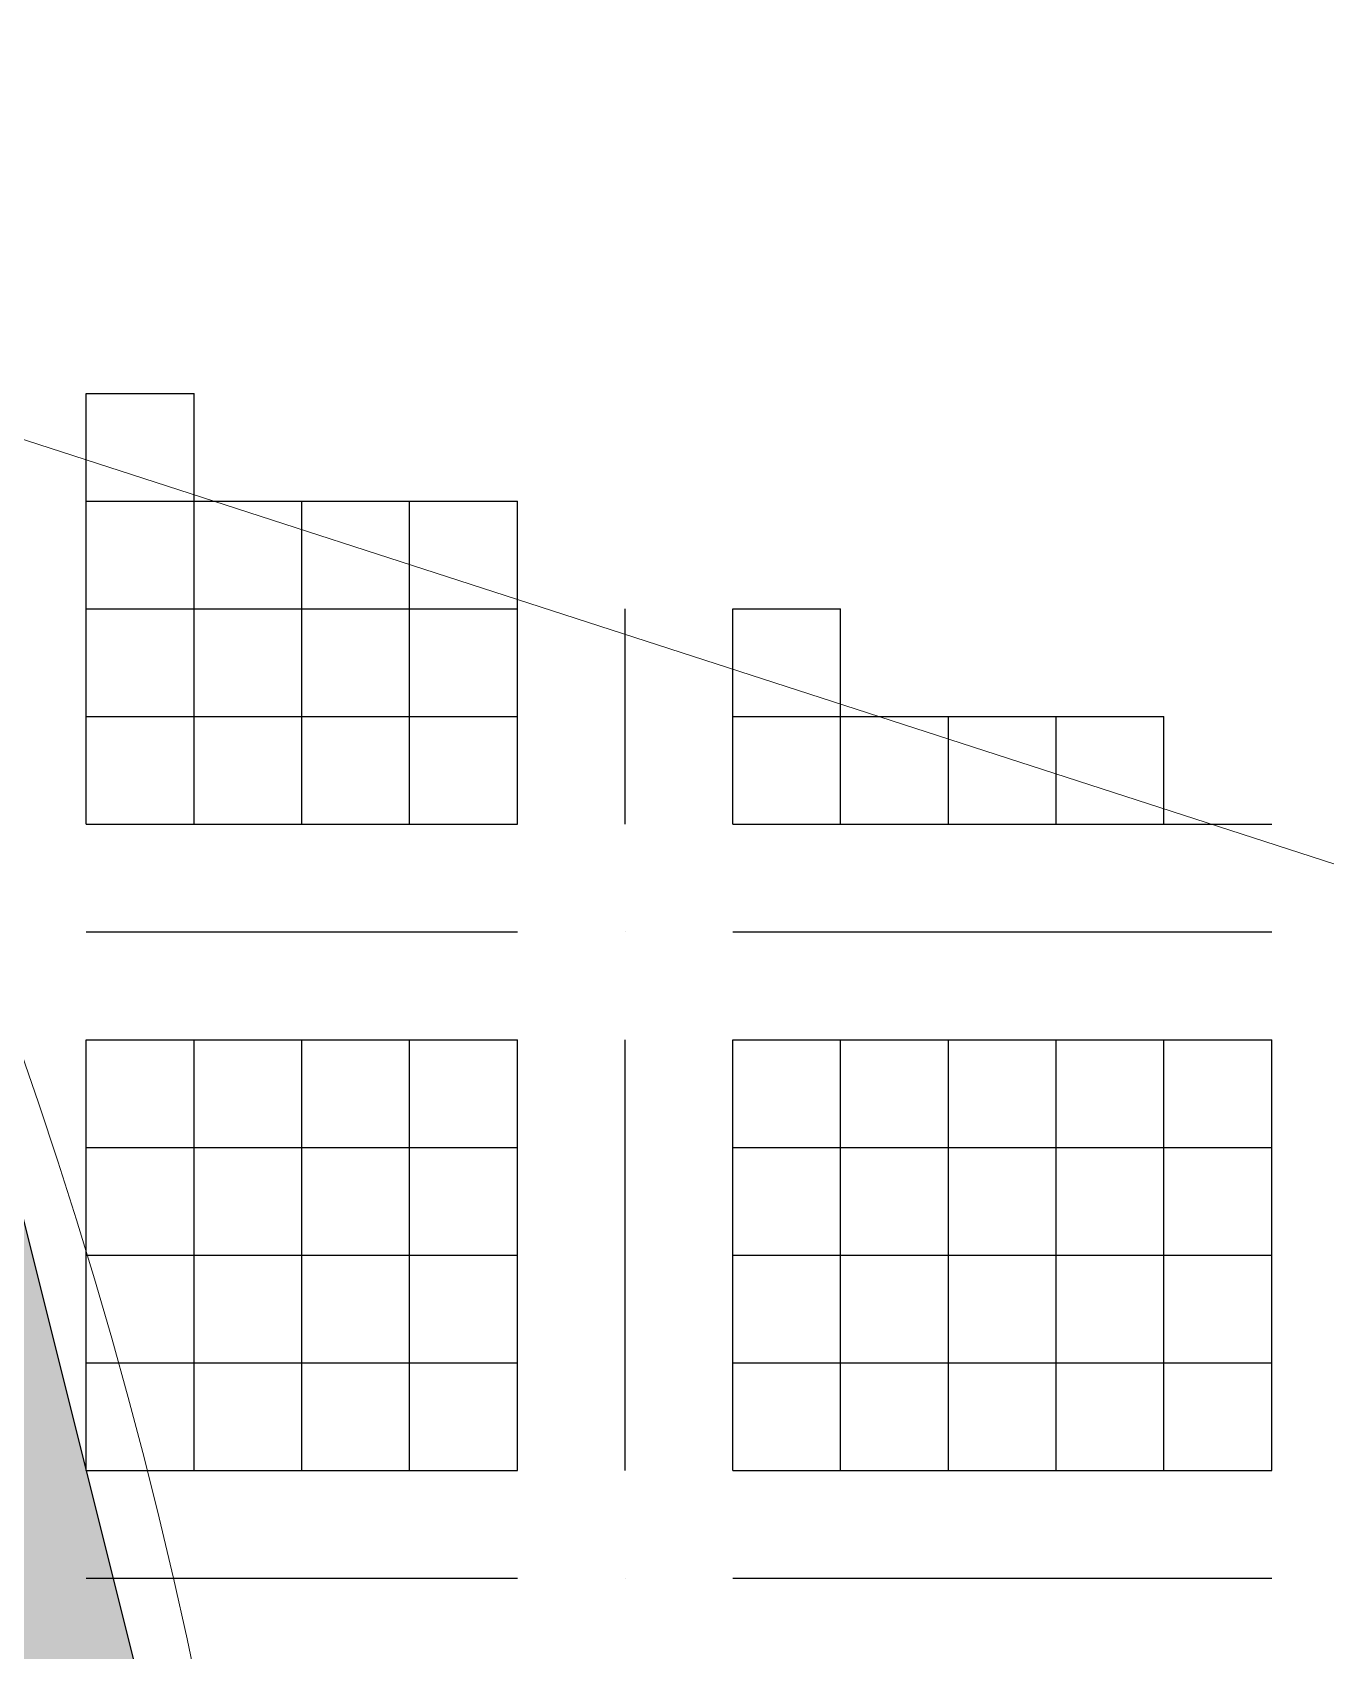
# Model space of a CAD drawing. Header units: millimetres. Extents: x 6 to 745025, y -1528 to 119936.
# Drawn here: x 182.873 to 183.381, y 110.306 to 110.942 of the extents above; entities that cross this region are included whole.
import ezdxf

# ---------------------------------------------------------------- set-up
doc = ezdxf.new("R2010")
doc.units = ezdxf.units.MM
doc.header["$MEASUREMENT"] = 0
doc.layers.get('0').update_dxf_attribs({"linetype": 'CONTINUOUS'})

msp = doc.modelspace()

# ---------------------------------------------------------------- hatches: boundary and pattern name
at = {"true_color": 0x000003}
h = msp.add_hatch(color=0, dxfattribs=at)
h.paths.add_polyline_path([(182.85177, 110.54644), (182.51311, 110.54644), (182.93644, 110.20778)])
h.paths.add_polyline_path([(182.51311, 110.54644), (182.93644, 110.20778), (182.34377, 110.20778)])

# ---------------------------------------------------------------- linework, layer by layer
at = {"color": 0, "linetype": 'Continuous', "lineweight": 25, "true_color": 0x000005}
for p, q in [((182.89411, 110.80044), (182.89411, 110.80044)), ((182.89411, 110.80044), (182.89411, 110.80044)), ((182.89411, 110.80044), (182.89411, 110.80044)), ((182.89411, 110.80044), (182.93644, 110.80044)), ((182.89411, 110.75811), (182.93644, 110.75811)), ((183.10577, 110.71578), (183.10577, 110.71578)), ((183.10577, 110.71578), (183.10577, 110.71578)), ((183.10577, 110.71578), (183.10577, 110.71578)), ((183.10577, 110.71578), (183.10577, 110.71578)), ((183.10577, 110.71578), (183.10577, 110.71578)), ((183.10577, 110.71578), (183.10577, 110.71578)), ((183.14811, 110.71578), (183.14811, 110.71578)), ((183.14811, 110.71578), (183.14811, 110.71578)), ((183.14811, 110.71578), (183.14811, 110.71578)), ((183.14811, 110.71578), (183.19044, 110.71578)), ((183.10577, 110.67344), (183.10577, 110.67344)), ((183.10577, 110.67344), (183.10577, 110.67344)), ((183.10577, 110.67344), (183.10577, 110.67344)), ((183.10577, 110.67344), (183.10577, 110.67344)), ((183.10577, 110.67344), (183.10577, 110.67344)), ((183.10577, 110.67344), (183.10577, 110.67344)), ((183.10577, 110.67344), (183.10577, 110.67344)), ((183.14811, 110.67344), (183.19044, 110.67344)), ((183.19044, 110.63111), (183.19044, 110.67344)), ((183.19044, 110.63111), (183.19044, 110.67344)), ((183.19044, 110.63111), (183.19044, 110.67344)), ((183.23277, 110.63111), (183.23277, 110.67344)), ((183.23277, 110.63111), (183.23277, 110.67344)), ((183.23277, 110.63111), (183.23277, 110.67344)), ((183.23277, 110.63111), (183.23277, 110.67344)), ((183.23277, 110.63111), (183.23277, 110.67344)), ((183.23277, 110.63111), (183.23277, 110.67344)), ((183.23277, 110.63111), (183.23277, 110.67344)), ((183.27511, 110.63111), (183.27511, 110.67344)), ((183.27511, 110.63111), (183.27511, 110.67344)), ((183.27511, 110.63111), (183.27511, 110.67344)), ((183.27511, 110.63111), (183.27511, 110.67344)), ((183.27511, 110.63111), (183.27511, 110.67344)), ((183.27511, 110.63111), (183.27511, 110.67344)), ((183.27511, 110.63111), (183.27511, 110.67344)), ((183.31744, 110.63111), (183.31744, 110.67344)), ((183.31744, 110.63111), (183.31744, 110.67344)), ((183.31744, 110.63111), (183.31744, 110.67344)), ((183.31744, 110.63111), (183.31744, 110.67344)), ((183.31744, 110.63111), (183.31744, 110.67344)), ((183.10577, 110.63111), (183.10577, 110.63111)), ((183.10577, 110.63111), (183.10577, 110.63111)), ((183.10577, 110.63111), (183.10577, 110.63111)), ((183.10577, 110.63111), (183.10577, 110.63111)), ((183.10577, 110.63111), (183.10577, 110.63111)), ((183.10577, 110.63111), (183.10577, 110.63111)), ((183.10577, 110.63111), (183.10577, 110.63111)), ((183.10577, 110.63111), (183.10577, 110.63111)), ((183.31744, 110.63111), (183.31744, 110.63111)), ((183.31744, 110.63111), (183.31744, 110.63111)), ((183.35977, 110.63111), (183.35977, 110.63111)), ((183.35977, 110.63111), (183.35977, 110.63111)), ((183.35977, 110.63111), (183.35977, 110.63111)), ((183.35977, 110.63111), (183.35977, 110.63111)), ((183.35977, 110.63111), (183.35977, 110.63111)), ((183.35977, 110.63111), (183.35977, 110.63111)), ((183.35977, 110.63111), (183.35977, 110.63111)), ((182.89411, 110.58878), (182.89411, 110.58878)), ((182.89411, 110.58878), (182.89411, 110.58878)), ((182.89411, 110.58878), (182.89411, 110.58878)), ((182.89411, 110.58878), (182.89411, 110.58878)), ((182.89411, 110.58878), (182.89411, 110.58878)), ((182.89411, 110.58878), (182.89411, 110.58878)), ((182.89411, 110.58878), (182.89411, 110.58878)), ((182.89411, 110.58878), (182.89411, 110.58878)), ((182.93644, 110.58878), (182.93644, 110.58878)), ((182.93644, 110.58878), (182.93644, 110.58878)), ((182.93644, 110.58878), (182.93644, 110.58878)), ((182.93644, 110.58878), (182.93644, 110.58878)), ((182.93644, 110.58878), (182.93644, 110.58878)), ((182.93644, 110.58878), (182.93644, 110.58878)), ((182.93644, 110.58878), (182.93644, 110.58878)), ((182.97877, 110.58878), (182.97877, 110.58878)), ((182.97877, 110.58878), (182.97877, 110.58878)), ((182.97877, 110.58878), (182.97877, 110.58878)), ((182.97877, 110.58878), (182.97877, 110.58878)), ((182.97877, 110.58878), (182.97877, 110.58878)), ((182.97877, 110.58878), (182.97877, 110.58878)), ((182.97877, 110.58878), (182.97877, 110.58878)), ((183.02111, 110.58878), (183.02111, 110.58878)), ((183.02111, 110.58878), (183.02111, 110.58878)), ((183.02111, 110.58878), (183.02111, 110.58878)), ((183.02111, 110.58878), (183.02111, 110.58878)), ((183.02111, 110.58878), (183.02111, 110.58878)), ((183.02111, 110.58878), (183.02111, 110.58878)), ((183.02111, 110.58878), (183.02111, 110.58878)), ((183.06344, 110.58878), (183.06344, 110.58878)), ((183.06344, 110.58878), (183.06344, 110.58878)), ((183.06344, 110.58878), (183.06344, 110.58878)), ((183.06344, 110.58878), (183.06344, 110.58878)), ((183.06344, 110.58878), (183.06344, 110.58878)), ((183.06344, 110.58878), (183.06344, 110.58878)), ((183.06344, 110.58878), (183.06344, 110.58878)), ((183.10577, 110.58878), (183.10577, 110.58878)), ((183.10577, 110.58878), (183.10577, 110.58878)), ((183.10577, 110.58878), (183.10577, 110.58878)), ((183.10577, 110.58878), (183.10577, 110.58878)), ((183.10577, 110.58878), (183.10577, 110.58878)), ((183.10577, 110.58878), (183.10577, 110.58878)), ((183.10577, 110.58878), (183.10577, 110.58878)), ((183.10577, 110.58878), (183.10577, 110.58878)), ((183.10577, 110.58878), (183.10577, 110.58878)), ((183.10577, 110.58878), (183.10577, 110.58878)), ((183.10577, 110.58878), (183.10577, 110.58878)), ((183.10577, 110.58878), (183.10577, 110.58878)), ((183.10577, 110.58878), (183.10577, 110.58878)), ((183.10577, 110.58878), (183.10577, 110.58878)), ((183.14811, 110.58878), (183.14811, 110.58878)), ((183.14811, 110.58878), (183.14811, 110.58878)), ((183.14811, 110.58878), (183.14811, 110.58878)), ((183.14811, 110.58878), (183.14811, 110.58878)), ((183.14811, 110.58878), (183.14811, 110.58878)), ((183.14811, 110.58878), (183.14811, 110.58878)), ((183.14811, 110.58878), (183.14811, 110.58878)), ((183.14811, 110.58878), (183.14811, 110.58878)), ((183.19044, 110.58878), (183.19044, 110.58878)), ((183.19044, 110.58878), (183.19044, 110.58878)), ((183.19044, 110.58878), (183.19044, 110.58878)), ((183.19044, 110.58878), (183.19044, 110.58878)), ((183.19044, 110.58878), (183.19044, 110.58878)), ((183.19044, 110.58878), (183.19044, 110.58878)), ((183.19044, 110.58878), (183.19044, 110.58878)), ((183.23277, 110.58878), (183.23277, 110.58878)), ((183.23277, 110.58878), (183.23277, 110.58878)), ((183.23277, 110.58878), (183.23277, 110.58878)), ((183.23277, 110.58878), (183.23277, 110.58878)), ((183.23277, 110.58878), (183.23277, 110.58878)), ((183.23277, 110.58878), (183.23277, 110.58878)), ((183.23277, 110.58878), (183.23277, 110.58878)), ((183.27511, 110.58878), (183.27511, 110.58878)), ((183.27511, 110.58878), (183.27511, 110.58878)), ((183.27511, 110.58878), (183.27511, 110.58878)), ((183.27511, 110.58878), (183.27511, 110.58878)), ((183.27511, 110.58878), (183.27511, 110.58878)), ((183.27511, 110.58878), (183.27511, 110.58878)), ((183.27511, 110.58878), (183.27511, 110.58878)), ((183.31744, 110.58878), (183.31744, 110.58878)), ((183.31744, 110.58878), (183.31744, 110.58878)), ((183.31744, 110.58878), (183.31744, 110.58878)), ((183.31744, 110.58878), (183.31744, 110.58878)), ((183.31744, 110.58878), (183.31744, 110.58878)), ((183.31744, 110.58878), (183.31744, 110.58878)), ((183.31744, 110.58878), (183.31744, 110.58878)), ((183.35977, 110.58878), (183.35977, 110.58878)), ((183.35977, 110.58878), (183.35977, 110.58878)), ((183.35977, 110.58878), (183.35977, 110.58878)), ((183.35977, 110.58878), (183.35977, 110.58878)), ((183.35977, 110.58878), (183.35977, 110.58878)), ((183.35977, 110.58878), (183.35977, 110.58878)), ((183.35977, 110.58878), (183.35977, 110.58878)), ((183.10577, 110.54644), (183.10577, 110.54644)), ((183.10577, 110.54644), (183.10577, 110.54644)), ((183.10577, 110.54644), (183.10577, 110.54644)), ((183.10577, 110.54644), (183.10577, 110.54644)), ((183.10577, 110.54644), (183.10577, 110.54644)), ((183.10577, 110.54644), (183.10577, 110.54644)), ((183.10577, 110.54644), (183.10577, 110.54644)), ((183.10577, 110.50411), (183.10577, 110.50411)), ((183.10577, 110.50411), (183.10577, 110.50411)), ((183.10577, 110.50411), (183.10577, 110.50411)), ((183.10577, 110.50411), (183.10577, 110.50411)), ((183.10577, 110.50411), (183.10577, 110.50411)), ((183.10577, 110.50411), (183.10577, 110.50411)), ((183.10577, 110.50411), (183.10577, 110.50411)), ((183.10577, 110.46178), (183.10577, 110.46178)), ((183.10577, 110.46178), (183.10577, 110.46178)), ((183.10577, 110.46178), (183.10577, 110.46178)), ((183.10577, 110.46178), (183.10577, 110.46178)), ((183.10577, 110.46178), (183.10577, 110.46178)), ((183.10577, 110.46178), (183.10577, 110.46178)), ((183.10577, 110.46178), (183.10577, 110.46178)), ((183.10577, 110.41944), (183.10577, 110.41944)), ((183.10577, 110.41944), (183.10577, 110.41944)), ((183.10577, 110.41944), (183.10577, 110.41944)), ((183.10577, 110.41944), (183.10577, 110.41944)), ((183.10577, 110.41944), (183.10577, 110.41944)), ((183.10577, 110.41944), (183.10577, 110.41944)), ((183.10577, 110.41944), (183.10577, 110.41944)), ((183.10577, 110.37711), (183.10577, 110.37711)), ((183.10577, 110.37711), (183.10577, 110.37711)), ((183.10577, 110.37711), (183.10577, 110.37711)), ((183.10577, 110.37711), (183.10577, 110.37711)), ((183.10577, 110.37711), (183.10577, 110.37711)), ((183.10577, 110.37711), (183.10577, 110.37711)), ((183.10577, 110.37711), (183.10577, 110.37711)), ((183.10577, 110.37711), (183.10577, 110.37711)), ((182.89411, 110.33478), (182.89411, 110.33478)), ((182.89411, 110.33478), (182.89411, 110.33478)), ((182.89411, 110.33478), (182.89411, 110.33478)), ((182.93644, 110.33478), (182.93644, 110.33478)), ((182.93644, 110.33478), (182.93644, 110.33478)), ((182.93644, 110.33478), (182.93644, 110.33478)), ((182.93644, 110.33478), (182.93644, 110.33478)), ((182.93644, 110.33478), (182.93644, 110.33478)), ((182.93644, 110.33478), (182.93644, 110.33478)), ((182.93644, 110.33478), (182.93644, 110.33478)), ((182.97877, 110.33478), (182.97877, 110.33478)), ((182.97877, 110.33478), (182.97877, 110.33478)), ((182.97877, 110.33478), (182.97877, 110.33478)), ((182.97877, 110.33478), (182.97877, 110.33478)), ((182.97877, 110.33478), (182.97877, 110.33478)), ((182.97877, 110.33478), (182.97877, 110.33478)), ((182.97877, 110.33478), (182.97877, 110.33478)), ((183.02111, 110.33478), (183.02111, 110.33478)), ((183.02111, 110.33478), (183.02111, 110.33478)), ((183.02111, 110.33478), (183.02111, 110.33478)), ((183.02111, 110.33478), (183.02111, 110.33478)), ((183.02111, 110.33478), (183.02111, 110.33478)), ((183.02111, 110.33478), (183.02111, 110.33478)), ((183.02111, 110.33478), (183.02111, 110.33478)), ((183.06344, 110.33478), (183.06344, 110.33478)), ((183.06344, 110.33478), (183.06344, 110.33478)), ((183.06344, 110.33478), (183.06344, 110.33478)), ((183.06344, 110.33478), (183.06344, 110.33478)), ((183.06344, 110.33478), (183.06344, 110.33478)), ((183.06344, 110.33478), (183.06344, 110.33478)), ((183.06344, 110.33478), (183.06344, 110.33478)), ((183.10577, 110.33478), (183.10577, 110.33478)), ((183.10577, 110.33478), (183.10577, 110.33478)), ((183.10577, 110.33478), (183.10577, 110.33478)), ((183.10577, 110.33478), (183.10577, 110.33478)), ((183.10577, 110.33478), (183.10577, 110.33478)), ((183.10577, 110.33478), (183.10577, 110.33478)), ((183.10577, 110.33478), (183.10577, 110.33478)), ((183.10577, 110.33478), (183.10577, 110.33478)), ((183.10577, 110.33478), (183.10577, 110.33478)), ((183.10577, 110.33478), (183.10577, 110.33478)), ((183.10577, 110.33478), (183.10577, 110.33478)), ((183.10577, 110.33478), (183.10577, 110.33478)), ((183.10577, 110.33478), (183.10577, 110.33478)), ((183.10577, 110.33478), (183.10577, 110.33478)), ((183.14811, 110.33478), (183.14811, 110.33478)), ((183.14811, 110.33478), (183.14811, 110.33478)), ((183.14811, 110.33478), (183.14811, 110.33478)), ((183.14811, 110.33478), (183.14811, 110.33478)), ((183.14811, 110.33478), (183.14811, 110.33478)), ((183.14811, 110.33478), (183.14811, 110.33478)), ((183.14811, 110.33478), (183.14811, 110.33478)), ((183.14811, 110.33478), (183.14811, 110.33478)), ((183.19044, 110.33478), (183.19044, 110.33478)), ((183.19044, 110.33478), (183.19044, 110.33478)), ((183.19044, 110.33478), (183.19044, 110.33478)), ((183.19044, 110.33478), (183.19044, 110.33478)), ((183.19044, 110.33478), (183.19044, 110.33478)), ((183.19044, 110.33478), (183.19044, 110.33478)), ((183.19044, 110.33478), (183.19044, 110.33478)), ((183.23277, 110.33478), (183.23277, 110.33478)), ((183.23277, 110.33478), (183.23277, 110.33478)), ((183.23277, 110.33478), (183.23277, 110.33478)), ((183.23277, 110.33478), (183.23277, 110.33478)), ((183.23277, 110.33478), (183.23277, 110.33478)), ((183.23277, 110.33478), (183.23277, 110.33478)), ((183.23277, 110.33478), (183.23277, 110.33478)), ((183.27511, 110.33478), (183.27511, 110.33478)), ((183.27511, 110.33478), (183.27511, 110.33478)), ((183.27511, 110.33478), (183.27511, 110.33478)), ((183.27511, 110.33478), (183.27511, 110.33478)), ((183.27511, 110.33478), (183.27511, 110.33478)), ((183.27511, 110.33478), (183.27511, 110.33478)), ((183.27511, 110.33478), (183.27511, 110.33478)), ((183.31744, 110.33478), (183.31744, 110.33478)), ((183.31744, 110.33478), (183.31744, 110.33478)), ((183.31744, 110.33478), (183.31744, 110.33478)), ((183.31744, 110.33478), (183.31744, 110.33478)), ((183.31744, 110.33478), (183.31744, 110.33478)), ((183.31744, 110.33478), (183.31744, 110.33478)), ((183.31744, 110.33478), (183.31744, 110.33478)), ((183.35977, 110.33478), (183.35977, 110.33478)), ((183.35977, 110.33478), (183.35977, 110.33478)), ((183.35977, 110.33478), (183.35977, 110.33478)), ((183.35977, 110.33478), (183.35977, 110.33478)), ((183.35977, 110.33478), (183.35977, 110.33478)), ((183.35977, 110.33478), (183.35977, 110.33478)), ((183.35977, 110.33478), (183.35977, 110.33478))]:
    msp.add_line(p, q, dxfattribs=at)
at = {"color": 0, "linetype": 'Continuous', "lineweight": 18, "true_color": 0x000003}
msp.add_lwpolyline([(182.68244, 108.89544), (185.68811, 109.86911), (182.68244, 110.84278)], dxfattribs=at)
at = {"color": 0, "linetype": 'Continuous', "lineweight": 25, "true_color": 0x000005}
for points in [[(182.89411, 110.63111), (182.89411, 110.67344), (182.89411, 110.71578), (182.89411, 110.75811), (182.89411, 110.80044)], [(182.89411, 110.63111), (182.89411, 110.67344), (182.89411, 110.71578), (182.89411, 110.75811), (182.89411, 110.80044)], [(182.89411, 110.63111), (182.89411, 110.67344), (182.89411, 110.71578), (182.89411, 110.75811), (182.89411, 110.80044)], [(182.89411, 110.63111), (182.89411, 110.67344), (182.89411, 110.71578), (182.89411, 110.75811), (182.89411, 110.80044)], [(182.89411, 110.63111), (182.89411, 110.67344), (182.89411, 110.71578), (182.89411, 110.75811), (182.89411, 110.80044)], [(182.89411, 110.63111), (182.89411, 110.67344), (182.89411, 110.71578), (182.89411, 110.75811), (182.89411, 110.80044)], [(182.89411, 110.63111), (182.89411, 110.67344), (182.89411, 110.71578), (182.89411, 110.75811), (182.89411, 110.80044)], [(182.89411, 110.63111), (182.89411, 110.67344), (182.89411, 110.71578), (182.89411, 110.75811), (182.89411, 110.80044)], [(182.93644, 110.63111), (182.93644, 110.67344), (182.93644, 110.71578), (182.93644, 110.75811), (182.93644, 110.80044)], [(182.93644, 110.63111), (182.93644, 110.67344), (182.93644, 110.71578), (182.93644, 110.75811), (182.93644, 110.80044)], [(182.93644, 110.63111), (182.93644, 110.67344), (182.93644, 110.71578), (182.93644, 110.75811), (182.93644, 110.80044)], [(182.93644, 110.63111), (182.93644, 110.67344), (182.93644, 110.71578), (182.93644, 110.75811), (182.93644, 110.80044)], [(182.89411, 110.75811), (182.93644, 110.75811), (182.97877, 110.75811)], [(182.89411, 110.75811), (182.93644, 110.75811), (182.97877, 110.75811)], [(182.89411, 110.75811), (182.93644, 110.75811), (182.97877, 110.75811), (183.02111, 110.75811)], [(182.89411, 110.75811), (182.93644, 110.75811), (182.97877, 110.75811), (183.02111, 110.75811)], [(182.89411, 110.75811), (182.93644, 110.75811), (182.97877, 110.75811), (183.02111, 110.75811)], [(182.89411, 110.75811), (182.93644, 110.75811), (182.97877, 110.75811), (183.02111, 110.75811), (183.06344, 110.75811)], [(182.93644, 110.63111), (182.93644, 110.67344), (182.93644, 110.71578), (182.93644, 110.75811)], [(182.93644, 110.63111), (182.93644, 110.67344), (182.93644, 110.71578), (182.93644, 110.75811)], [(182.93644, 110.63111), (182.93644, 110.67344), (182.93644, 110.71578), (182.93644, 110.75811)], [(182.97877, 110.63111), (182.97877, 110.67344), (182.97877, 110.71578), (182.97877, 110.75811)], [(182.97877, 110.63111), (182.97877, 110.67344), (182.97877, 110.71578), (182.97877, 110.75811)], [(182.97877, 110.63111), (182.97877, 110.67344), (182.97877, 110.71578), (182.97877, 110.75811)], [(182.97877, 110.63111), (182.97877, 110.67344), (182.97877, 110.71578), (182.97877, 110.75811)], [(182.97877, 110.63111), (182.97877, 110.67344), (182.97877, 110.71578), (182.97877, 110.75811)], [(182.97877, 110.63111), (182.97877, 110.67344), (182.97877, 110.71578), (182.97877, 110.75811)], [(182.97877, 110.63111), (182.97877, 110.67344), (182.97877, 110.71578), (182.97877, 110.75811)], [(183.02111, 110.63111), (183.02111, 110.67344), (183.02111, 110.71578), (183.02111, 110.75811)], [(183.02111, 110.63111), (183.02111, 110.67344), (183.02111, 110.71578), (183.02111, 110.75811)], [(183.02111, 110.63111), (183.02111, 110.67344), (183.02111, 110.71578), (183.02111, 110.75811)], [(183.02111, 110.63111), (183.02111, 110.67344), (183.02111, 110.71578), (183.02111, 110.75811)], [(183.02111, 110.63111), (183.02111, 110.67344), (183.02111, 110.71578), (183.02111, 110.75811)], [(183.02111, 110.63111), (183.02111, 110.67344), (183.02111, 110.71578), (183.02111, 110.75811)], [(183.02111, 110.63111), (183.02111, 110.67344), (183.02111, 110.71578), (183.02111, 110.75811)], [(183.06344, 110.63111), (183.06344, 110.67344), (183.06344, 110.71578), (183.06344, 110.75811)], [(183.06344, 110.63111), (183.06344, 110.67344), (183.06344, 110.71578), (183.06344, 110.75811)], [(183.06344, 110.63111), (183.06344, 110.67344), (183.06344, 110.71578), (183.06344, 110.75811)], [(183.06344, 110.63111), (183.06344, 110.67344), (183.06344, 110.71578), (183.06344, 110.75811)], [(182.89411, 110.71578), (182.93644, 110.71578), (182.97877, 110.71578), (183.02111, 110.71578), (183.06344, 110.71578)], [(182.89411, 110.71578), (182.93644, 110.71578), (182.97877, 110.71578), (183.02111, 110.71578), (183.06344, 110.71578)], [(182.89411, 110.71578), (182.93644, 110.71578), (182.97877, 110.71578), (183.02111, 110.71578), (183.06344, 110.71578)], [(182.89411, 110.71578), (182.93644, 110.71578), (182.97877, 110.71578), (183.02111, 110.71578), (183.06344, 110.71578)], [(182.89411, 110.71578), (182.93644, 110.71578), (182.97877, 110.71578), (183.02111, 110.71578), (183.06344, 110.71578)], [(182.89411, 110.71578), (182.93644, 110.71578), (182.97877, 110.71578), (183.02111, 110.71578), (183.06344, 110.71578)], [(182.89411, 110.71578), (182.93644, 110.71578), (182.97877, 110.71578), (183.02111, 110.71578), (183.06344, 110.71578)], [(183.06344, 110.63111), (183.06344, 110.67344), (183.06344, 110.71578)], [(183.06344, 110.63111), (183.06344, 110.67344), (183.06344, 110.71578)], [(183.06344, 110.63111), (183.06344, 110.67344), (183.06344, 110.71578)], [(183.10577, 110.63111), (183.10577, 110.67344), (183.10577, 110.71578)], [(183.10577, 110.63111), (183.10577, 110.67344), (183.10577, 110.71578)], [(183.10577, 110.63111), (183.10577, 110.67344), (183.10577, 110.71578)], [(183.10577, 110.63111), (183.10577, 110.67344), (183.10577, 110.71578)], [(183.10577, 110.63111), (183.10577, 110.67344), (183.10577, 110.71578)], [(183.10577, 110.63111), (183.10577, 110.67344), (183.10577, 110.71578)], [(183.10577, 110.63111), (183.10577, 110.67344), (183.10577, 110.71578)], [(183.14811, 110.63111), (183.14811, 110.67344), (183.14811, 110.71578)], [(183.14811, 110.63111), (183.14811, 110.67344), (183.14811, 110.71578)], [(183.14811, 110.63111), (183.14811, 110.67344), (183.14811, 110.71578)], [(183.14811, 110.63111), (183.14811, 110.67344), (183.14811, 110.71578)], [(183.14811, 110.63111), (183.14811, 110.67344), (183.14811, 110.71578)], [(183.14811, 110.63111), (183.14811, 110.67344), (183.14811, 110.71578)], [(183.14811, 110.63111), (183.14811, 110.67344), (183.14811, 110.71578)], [(183.14811, 110.63111), (183.14811, 110.67344), (183.14811, 110.71578)], [(183.19044, 110.63111), (183.19044, 110.67344), (183.19044, 110.71578)], [(183.19044, 110.63111), (183.19044, 110.67344), (183.19044, 110.71578)], [(183.19044, 110.63111), (183.19044, 110.67344), (183.19044, 110.71578)], [(183.19044, 110.63111), (183.19044, 110.67344), (183.19044, 110.71578)], [(182.89411, 110.67344), (182.93644, 110.67344), (182.97877, 110.67344), (183.02111, 110.67344), (183.06344, 110.67344)], [(182.89411, 110.67344), (182.93644, 110.67344), (182.97877, 110.67344), (183.02111, 110.67344), (183.06344, 110.67344)], [(182.89411, 110.67344), (182.93644, 110.67344), (182.97877, 110.67344), (183.02111, 110.67344), (183.06344, 110.67344)], [(182.89411, 110.67344), (182.93644, 110.67344), (182.97877, 110.67344), (183.02111, 110.67344), (183.06344, 110.67344)], [(182.89411, 110.67344), (182.93644, 110.67344), (182.97877, 110.67344), (183.02111, 110.67344), (183.06344, 110.67344)], [(182.89411, 110.67344), (182.93644, 110.67344), (182.97877, 110.67344), (183.02111, 110.67344), (183.06344, 110.67344)], [(182.89411, 110.67344), (182.93644, 110.67344), (182.97877, 110.67344), (183.02111, 110.67344), (183.06344, 110.67344)], [(183.14811, 110.67344), (183.19044, 110.67344), (183.23277, 110.67344)], [(183.14811, 110.67344), (183.19044, 110.67344), (183.23277, 110.67344)], [(183.14811, 110.67344), (183.19044, 110.67344), (183.23277, 110.67344), (183.27511, 110.67344)], [(183.14811, 110.67344), (183.19044, 110.67344), (183.23277, 110.67344), (183.27511, 110.67344)], [(183.14811, 110.67344), (183.19044, 110.67344), (183.23277, 110.67344), (183.27511, 110.67344)], [(183.14811, 110.67344), (183.19044, 110.67344), (183.23277, 110.67344), (183.27511, 110.67344), (183.31744, 110.67344)], [(182.89411, 110.63111), (182.93644, 110.63111), (182.97877, 110.63111), (183.02111, 110.63111), (183.06344, 110.63111)], [(182.89411, 110.63111), (182.93644, 110.63111), (182.97877, 110.63111), (183.02111, 110.63111), (183.06344, 110.63111)], [(182.89411, 110.63111), (182.93644, 110.63111), (182.97877, 110.63111), (183.02111, 110.63111), (183.06344, 110.63111)], [(182.89411, 110.63111), (182.93644, 110.63111), (182.97877, 110.63111), (183.02111, 110.63111), (183.06344, 110.63111)], [(182.89411, 110.63111), (182.93644, 110.63111), (182.97877, 110.63111), (183.02111, 110.63111), (183.06344, 110.63111)], [(182.89411, 110.63111), (182.93644, 110.63111), (182.97877, 110.63111), (183.02111, 110.63111), (183.06344, 110.63111)], [(182.89411, 110.63111), (182.93644, 110.63111), (182.97877, 110.63111), (183.02111, 110.63111), (183.06344, 110.63111)], [(182.89411, 110.63111), (182.93644, 110.63111), (182.97877, 110.63111), (183.02111, 110.63111), (183.06344, 110.63111)], [(183.14811, 110.63111), (183.19044, 110.63111), (183.23277, 110.63111), (183.27511, 110.63111), (183.31744, 110.63111)], [(183.14811, 110.63111), (183.19044, 110.63111), (183.23277, 110.63111), (183.27511, 110.63111), (183.31744, 110.63111), (183.35977, 110.63111)], [(183.14811, 110.63111), (183.19044, 110.63111), (183.23277, 110.63111), (183.27511, 110.63111), (183.31744, 110.63111), (183.35977, 110.63111)], [(183.14811, 110.63111), (183.19044, 110.63111), (183.23277, 110.63111), (183.27511, 110.63111), (183.31744, 110.63111), (183.35977, 110.63111)], [(183.14811, 110.63111), (183.19044, 110.63111), (183.23277, 110.63111), (183.27511, 110.63111), (183.31744, 110.63111), (183.35977, 110.63111)], [(183.14811, 110.63111), (183.19044, 110.63111), (183.23277, 110.63111), (183.27511, 110.63111), (183.31744, 110.63111), (183.35977, 110.63111)], [(183.14811, 110.63111), (183.19044, 110.63111), (183.23277, 110.63111), (183.27511, 110.63111), (183.31744, 110.63111), (183.35977, 110.63111)], [(183.14811, 110.63111), (183.19044, 110.63111), (183.23277, 110.63111), (183.27511, 110.63111), (183.31744, 110.63111), (183.35977, 110.63111)], [(182.89411, 110.58878), (182.93644, 110.58878), (182.97877, 110.58878), (183.02111, 110.58878), (183.06344, 110.58878)], [(182.89411, 110.58878), (182.93644, 110.58878), (182.97877, 110.58878), (183.02111, 110.58878), (183.06344, 110.58878)], [(182.89411, 110.58878), (182.93644, 110.58878), (182.97877, 110.58878), (183.02111, 110.58878), (183.06344, 110.58878)], [(182.89411, 110.58878), (182.93644, 110.58878), (182.97877, 110.58878), (183.02111, 110.58878), (183.06344, 110.58878)], [(182.89411, 110.58878), (182.93644, 110.58878), (182.97877, 110.58878), (183.02111, 110.58878), (183.06344, 110.58878)], [(182.89411, 110.58878), (182.93644, 110.58878), (182.97877, 110.58878), (183.02111, 110.58878), (183.06344, 110.58878)], [(182.89411, 110.58878), (182.93644, 110.58878), (182.97877, 110.58878), (183.02111, 110.58878), (183.06344, 110.58878)], [(183.14811, 110.58878), (183.19044, 110.58878), (183.23277, 110.58878), (183.27511, 110.58878), (183.31744, 110.58878), (183.35977, 110.58878)], [(183.14811, 110.58878), (183.19044, 110.58878), (183.23277, 110.58878), (183.27511, 110.58878), (183.31744, 110.58878), (183.35977, 110.58878)], [(183.14811, 110.58878), (183.19044, 110.58878), (183.23277, 110.58878), (183.27511, 110.58878), (183.31744, 110.58878), (183.35977, 110.58878)], [(183.14811, 110.58878), (183.19044, 110.58878), (183.23277, 110.58878), (183.27511, 110.58878), (183.31744, 110.58878), (183.35977, 110.58878)], [(183.14811, 110.58878), (183.19044, 110.58878), (183.23277, 110.58878), (183.27511, 110.58878), (183.31744, 110.58878), (183.35977, 110.58878)], [(183.14811, 110.58878), (183.19044, 110.58878), (183.23277, 110.58878), (183.27511, 110.58878), (183.31744, 110.58878), (183.35977, 110.58878)], [(183.14811, 110.58878), (183.19044, 110.58878), (183.23277, 110.58878), (183.27511, 110.58878), (183.31744, 110.58878), (183.35977, 110.58878)], [(182.89411, 110.54644), (182.93644, 110.54644), (182.97877, 110.54644), (183.02111, 110.54644), (183.06344, 110.54644)], [(182.89411, 110.54644), (182.93644, 110.54644), (182.97877, 110.54644), (183.02111, 110.54644), (183.06344, 110.54644)], [(182.89411, 110.54644), (182.93644, 110.54644), (182.97877, 110.54644), (183.02111, 110.54644), (183.06344, 110.54644)], [(182.89411, 110.54644), (182.93644, 110.54644), (182.97877, 110.54644), (183.02111, 110.54644), (183.06344, 110.54644)], [(182.89411, 110.54644), (182.93644, 110.54644), (182.97877, 110.54644), (183.02111, 110.54644), (183.06344, 110.54644)], [(182.89411, 110.54644), (182.93644, 110.54644), (182.97877, 110.54644), (183.02111, 110.54644), (183.06344, 110.54644)], [(182.89411, 110.54644), (182.93644, 110.54644), (182.97877, 110.54644), (183.02111, 110.54644), (183.06344, 110.54644)], [(182.89411, 110.46178), (182.89411, 110.50411), (182.89411, 110.54644)], [(182.89411, 110.41944), (182.89411, 110.46178), (182.89411, 110.50411), (182.89411, 110.54644)], [(182.89411, 110.41944), (182.89411, 110.46178), (182.89411, 110.50411), (182.89411, 110.54644)], [(182.89411, 110.37711), (182.89411, 110.41944), (182.89411, 110.46178), (182.89411, 110.50411), (182.89411, 110.54644)], [(182.89411, 110.37711), (182.89411, 110.41944), (182.89411, 110.46178), (182.89411, 110.50411), (182.89411, 110.54644)], [(182.89411, 110.37711), (182.89411, 110.41944), (182.89411, 110.46178), (182.89411, 110.50411), (182.89411, 110.54644)], [(182.89411, 110.37711), (182.89411, 110.41944), (182.89411, 110.46178), (182.89411, 110.50411), (182.89411, 110.54644)], [(182.89411, 110.37711), (182.89411, 110.41944), (182.89411, 110.46178), (182.89411, 110.50411), (182.89411, 110.54644)], [(182.93644, 110.37711), (182.93644, 110.41944), (182.93644, 110.46178), (182.93644, 110.50411), (182.93644, 110.54644)], [(182.93644, 110.37711), (182.93644, 110.41944), (182.93644, 110.46178), (182.93644, 110.50411), (182.93644, 110.54644)], [(182.93644, 110.37711), (182.93644, 110.41944), (182.93644, 110.46178), (182.93644, 110.50411), (182.93644, 110.54644)], [(182.93644, 110.37711), (182.93644, 110.41944), (182.93644, 110.46178), (182.93644, 110.50411), (182.93644, 110.54644)], [(182.93644, 110.37711), (182.93644, 110.41944), (182.93644, 110.46178), (182.93644, 110.50411), (182.93644, 110.54644)], [(182.93644, 110.37711), (182.93644, 110.41944), (182.93644, 110.46178), (182.93644, 110.50411), (182.93644, 110.54644)], [(182.93644, 110.37711), (182.93644, 110.41944), (182.93644, 110.46178), (182.93644, 110.50411), (182.93644, 110.54644)], [(182.97877, 110.37711), (182.97877, 110.41944), (182.97877, 110.46178), (182.97877, 110.50411), (182.97877, 110.54644)], [(182.97877, 110.37711), (182.97877, 110.41944), (182.97877, 110.46178), (182.97877, 110.50411), (182.97877, 110.54644)], [(182.97877, 110.37711), (182.97877, 110.41944), (182.97877, 110.46178), (182.97877, 110.50411), (182.97877, 110.54644)], [(182.97877, 110.37711), (182.97877, 110.41944), (182.97877, 110.46178), (182.97877, 110.50411), (182.97877, 110.54644)], [(182.97877, 110.37711), (182.97877, 110.41944), (182.97877, 110.46178), (182.97877, 110.50411), (182.97877, 110.54644)], [(182.97877, 110.37711), (182.97877, 110.41944), (182.97877, 110.46178), (182.97877, 110.50411), (182.97877, 110.54644)], [(182.97877, 110.37711), (182.97877, 110.41944), (182.97877, 110.46178), (182.97877, 110.50411), (182.97877, 110.54644)], [(183.02111, 110.37711), (183.02111, 110.41944), (183.02111, 110.46178), (183.02111, 110.50411), (183.02111, 110.54644)], [(183.02111, 110.37711), (183.02111, 110.41944), (183.02111, 110.46178), (183.02111, 110.50411), (183.02111, 110.54644)], [(183.02111, 110.37711), (183.02111, 110.41944), (183.02111, 110.46178), (183.02111, 110.50411), (183.02111, 110.54644)], [(183.02111, 110.37711), (183.02111, 110.41944), (183.02111, 110.46178), (183.02111, 110.50411), (183.02111, 110.54644)], [(183.02111, 110.37711), (183.02111, 110.41944), (183.02111, 110.46178), (183.02111, 110.50411), (183.02111, 110.54644)], [(183.02111, 110.37711), (183.02111, 110.41944), (183.02111, 110.46178), (183.02111, 110.50411), (183.02111, 110.54644)], [(183.02111, 110.37711), (183.02111, 110.41944), (183.02111, 110.46178), (183.02111, 110.50411), (183.02111, 110.54644)], [(183.06344, 110.37711), (183.06344, 110.41944), (183.06344, 110.46178), (183.06344, 110.50411), (183.06344, 110.54644)], [(183.06344, 110.37711), (183.06344, 110.41944), (183.06344, 110.46178), (183.06344, 110.50411), (183.06344, 110.54644)], [(183.06344, 110.37711), (183.06344, 110.41944), (183.06344, 110.46178), (183.06344, 110.50411), (183.06344, 110.54644)], [(183.06344, 110.37711), (183.06344, 110.41944), (183.06344, 110.46178), (183.06344, 110.50411), (183.06344, 110.54644)], [(183.06344, 110.37711), (183.06344, 110.41944), (183.06344, 110.46178), (183.06344, 110.50411), (183.06344, 110.54644)], [(183.06344, 110.37711), (183.06344, 110.41944), (183.06344, 110.46178), (183.06344, 110.50411), (183.06344, 110.54644)], [(183.06344, 110.37711), (183.06344, 110.41944), (183.06344, 110.46178), (183.06344, 110.50411), (183.06344, 110.54644)], [(183.10577, 110.37711), (183.10577, 110.41944), (183.10577, 110.46178), (183.10577, 110.50411), (183.10577, 110.54644)], [(183.10577, 110.37711), (183.10577, 110.41944), (183.10577, 110.46178), (183.10577, 110.50411), (183.10577, 110.54644)], [(183.10577, 110.37711), (183.10577, 110.41944), (183.10577, 110.46178), (183.10577, 110.50411), (183.10577, 110.54644)], [(183.10577, 110.37711), (183.10577, 110.41944), (183.10577, 110.46178), (183.10577, 110.50411), (183.10577, 110.54644)], [(183.10577, 110.37711), (183.10577, 110.41944), (183.10577, 110.46178), (183.10577, 110.50411), (183.10577, 110.54644)], [(183.10577, 110.37711), (183.10577, 110.41944), (183.10577, 110.46178), (183.10577, 110.50411), (183.10577, 110.54644)], [(183.10577, 110.37711), (183.10577, 110.41944), (183.10577, 110.46178), (183.10577, 110.50411), (183.10577, 110.54644)], [(183.14811, 110.54644), (183.19044, 110.54644), (183.23277, 110.54644), (183.27511, 110.54644), (183.31744, 110.54644), (183.35977, 110.54644)], [(183.14811, 110.54644), (183.19044, 110.54644), (183.23277, 110.54644), (183.27511, 110.54644), (183.31744, 110.54644), (183.35977, 110.54644)], [(183.14811, 110.54644), (183.19044, 110.54644), (183.23277, 110.54644), (183.27511, 110.54644), (183.31744, 110.54644), (183.35977, 110.54644)], [(183.14811, 110.54644), (183.19044, 110.54644), (183.23277, 110.54644), (183.27511, 110.54644), (183.31744, 110.54644), (183.35977, 110.54644)], [(183.14811, 110.54644), (183.19044, 110.54644), (183.23277, 110.54644), (183.27511, 110.54644), (183.31744, 110.54644), (183.35977, 110.54644)], [(183.14811, 110.54644), (183.19044, 110.54644), (183.23277, 110.54644), (183.27511, 110.54644), (183.31744, 110.54644), (183.35977, 110.54644)], [(183.14811, 110.54644), (183.19044, 110.54644), (183.23277, 110.54644), (183.27511, 110.54644), (183.31744, 110.54644), (183.35977, 110.54644)], [(183.14811, 110.37711), (183.14811, 110.41944), (183.14811, 110.46178), (183.14811, 110.50411), (183.14811, 110.54644)], [(183.14811, 110.37711), (183.14811, 110.41944), (183.14811, 110.46178), (183.14811, 110.50411), (183.14811, 110.54644)], [(183.14811, 110.37711), (183.14811, 110.41944), (183.14811, 110.46178), (183.14811, 110.50411), (183.14811, 110.54644)], [(183.14811, 110.37711), (183.14811, 110.41944), (183.14811, 110.46178), (183.14811, 110.50411), (183.14811, 110.54644)], [(183.14811, 110.37711), (183.14811, 110.41944), (183.14811, 110.46178), (183.14811, 110.50411), (183.14811, 110.54644)], [(183.14811, 110.37711), (183.14811, 110.41944), (183.14811, 110.46178), (183.14811, 110.50411), (183.14811, 110.54644)], [(183.14811, 110.37711), (183.14811, 110.41944), (183.14811, 110.46178), (183.14811, 110.50411), (183.14811, 110.54644)], [(183.14811, 110.37711), (183.14811, 110.41944), (183.14811, 110.46178), (183.14811, 110.50411), (183.14811, 110.54644)], [(183.19044, 110.37711), (183.19044, 110.41944), (183.19044, 110.46178), (183.19044, 110.50411), (183.19044, 110.54644)], [(183.19044, 110.37711), (183.19044, 110.41944), (183.19044, 110.46178), (183.19044, 110.50411), (183.19044, 110.54644)], [(183.19044, 110.37711), (183.19044, 110.41944), (183.19044, 110.46178), (183.19044, 110.50411), (183.19044, 110.54644)], [(183.19044, 110.37711), (183.19044, 110.41944), (183.19044, 110.46178), (183.19044, 110.50411), (183.19044, 110.54644)], [(183.19044, 110.37711), (183.19044, 110.41944), (183.19044, 110.46178), (183.19044, 110.50411), (183.19044, 110.54644)], [(183.19044, 110.37711), (183.19044, 110.41944), (183.19044, 110.46178), (183.19044, 110.50411), (183.19044, 110.54644)], [(183.19044, 110.37711), (183.19044, 110.41944), (183.19044, 110.46178), (183.19044, 110.50411), (183.19044, 110.54644)], [(183.23277, 110.37711), (183.23277, 110.41944), (183.23277, 110.46178), (183.23277, 110.50411), (183.23277, 110.54644)], [(183.23277, 110.37711), (183.23277, 110.41944), (183.23277, 110.46178), (183.23277, 110.50411), (183.23277, 110.54644)], [(183.23277, 110.37711), (183.23277, 110.41944), (183.23277, 110.46178), (183.23277, 110.50411), (183.23277, 110.54644)], [(183.23277, 110.37711), (183.23277, 110.41944), (183.23277, 110.46178), (183.23277, 110.50411), (183.23277, 110.54644)], [(183.23277, 110.37711), (183.23277, 110.41944), (183.23277, 110.46178), (183.23277, 110.50411), (183.23277, 110.54644)], [(183.23277, 110.37711), (183.23277, 110.41944), (183.23277, 110.46178), (183.23277, 110.50411), (183.23277, 110.54644)], [(183.23277, 110.37711), (183.23277, 110.41944), (183.23277, 110.46178), (183.23277, 110.50411), (183.23277, 110.54644)], [(183.27511, 110.37711), (183.27511, 110.41944), (183.27511, 110.46178), (183.27511, 110.50411), (183.27511, 110.54644)], [(183.27511, 110.37711), (183.27511, 110.41944), (183.27511, 110.46178), (183.27511, 110.50411), (183.27511, 110.54644)], [(183.27511, 110.37711), (183.27511, 110.41944), (183.27511, 110.46178), (183.27511, 110.50411), (183.27511, 110.54644)], [(183.27511, 110.37711), (183.27511, 110.41944), (183.27511, 110.46178), (183.27511, 110.50411), (183.27511, 110.54644)], [(183.27511, 110.37711), (183.27511, 110.41944), (183.27511, 110.46178), (183.27511, 110.50411), (183.27511, 110.54644)], [(183.27511, 110.37711), (183.27511, 110.41944), (183.27511, 110.46178), (183.27511, 110.50411), (183.27511, 110.54644)], [(183.27511, 110.37711), (183.27511, 110.41944), (183.27511, 110.46178), (183.27511, 110.50411), (183.27511, 110.54644)], [(183.31744, 110.37711), (183.31744, 110.41944), (183.31744, 110.46178), (183.31744, 110.50411), (183.31744, 110.54644)], [(183.31744, 110.37711), (183.31744, 110.41944), (183.31744, 110.46178), (183.31744, 110.50411), (183.31744, 110.54644)], [(183.31744, 110.37711), (183.31744, 110.41944), (183.31744, 110.46178), (183.31744, 110.50411), (183.31744, 110.54644)], [(183.31744, 110.37711), (183.31744, 110.41944), (183.31744, 110.46178), (183.31744, 110.50411), (183.31744, 110.54644)], [(183.31744, 110.37711), (183.31744, 110.41944), (183.31744, 110.46178), (183.31744, 110.50411), (183.31744, 110.54644)], [(183.31744, 110.37711), (183.31744, 110.41944), (183.31744, 110.46178), (183.31744, 110.50411), (183.31744, 110.54644)], [(183.31744, 110.37711), (183.31744, 110.41944), (183.31744, 110.46178), (183.31744, 110.50411), (183.31744, 110.54644)], [(183.35977, 110.37711), (183.35977, 110.41944), (183.35977, 110.46178), (183.35977, 110.50411), (183.35977, 110.54644)], [(183.35977, 110.37711), (183.35977, 110.41944), (183.35977, 110.46178), (183.35977, 110.50411), (183.35977, 110.54644)], [(183.35977, 110.37711), (183.35977, 110.41944), (183.35977, 110.46178), (183.35977, 110.50411), (183.35977, 110.54644)], [(183.35977, 110.37711), (183.35977, 110.41944), (183.35977, 110.46178), (183.35977, 110.50411), (183.35977, 110.54644)], [(183.35977, 110.37711), (183.35977, 110.41944), (183.35977, 110.46178), (183.35977, 110.50411), (183.35977, 110.54644)], [(183.35977, 110.37711), (183.35977, 110.41944), (183.35977, 110.46178), (183.35977, 110.50411), (183.35977, 110.54644)], [(183.35977, 110.37711), (183.35977, 110.41944), (183.35977, 110.46178), (183.35977, 110.50411), (183.35977, 110.54644)], [(182.89411, 110.50411), (182.93644, 110.50411), (182.97877, 110.50411), (183.02111, 110.50411), (183.06344, 110.50411)], [(182.89411, 110.50411), (182.93644, 110.50411), (182.97877, 110.50411), (183.02111, 110.50411), (183.06344, 110.50411)], [(182.89411, 110.50411), (182.93644, 110.50411), (182.97877, 110.50411), (183.02111, 110.50411), (183.06344, 110.50411)], [(182.89411, 110.50411), (182.93644, 110.50411), (182.97877, 110.50411), (183.02111, 110.50411), (183.06344, 110.50411)], [(182.89411, 110.50411), (182.93644, 110.50411), (182.97877, 110.50411), (183.02111, 110.50411), (183.06344, 110.50411)], [(182.89411, 110.50411), (182.93644, 110.50411), (182.97877, 110.50411), (183.02111, 110.50411), (183.06344, 110.50411)], [(182.89411, 110.50411), (182.93644, 110.50411), (182.97877, 110.50411), (183.02111, 110.50411), (183.06344, 110.50411)], [(183.14811, 110.50411), (183.19044, 110.50411), (183.23277, 110.50411), (183.27511, 110.50411), (183.31744, 110.50411), (183.35977, 110.50411)], [(183.14811, 110.50411), (183.19044, 110.50411), (183.23277, 110.50411), (183.27511, 110.50411), (183.31744, 110.50411), (183.35977, 110.50411)], [(183.14811, 110.50411), (183.19044, 110.50411), (183.23277, 110.50411), (183.27511, 110.50411), (183.31744, 110.50411), (183.35977, 110.50411)], [(183.14811, 110.50411), (183.19044, 110.50411), (183.23277, 110.50411), (183.27511, 110.50411), (183.31744, 110.50411), (183.35977, 110.50411)], [(183.14811, 110.50411), (183.19044, 110.50411), (183.23277, 110.50411), (183.27511, 110.50411), (183.31744, 110.50411), (183.35977, 110.50411)], [(183.14811, 110.50411), (183.19044, 110.50411), (183.23277, 110.50411), (183.27511, 110.50411), (183.31744, 110.50411), (183.35977, 110.50411)], [(183.14811, 110.50411), (183.19044, 110.50411), (183.23277, 110.50411), (183.27511, 110.50411), (183.31744, 110.50411), (183.35977, 110.50411)], [(182.89411, 110.46178), (182.93644, 110.46178), (182.97877, 110.46178), (183.02111, 110.46178), (183.06344, 110.46178)], [(182.89411, 110.46178), (182.93644, 110.46178), (182.97877, 110.46178), (183.02111, 110.46178), (183.06344, 110.46178)], [(182.89411, 110.46178), (182.93644, 110.46178), (182.97877, 110.46178), (183.02111, 110.46178), (183.06344, 110.46178)], [(182.89411, 110.46178), (182.93644, 110.46178), (182.97877, 110.46178), (183.02111, 110.46178), (183.06344, 110.46178)], [(182.89411, 110.46178), (182.93644, 110.46178), (182.97877, 110.46178), (183.02111, 110.46178), (183.06344, 110.46178)], [(182.89411, 110.46178), (182.93644, 110.46178), (182.97877, 110.46178), (183.02111, 110.46178), (183.06344, 110.46178)], [(182.89411, 110.46178), (182.93644, 110.46178), (182.97877, 110.46178), (183.02111, 110.46178), (183.06344, 110.46178)], [(183.14811, 110.46178), (183.19044, 110.46178), (183.23277, 110.46178), (183.27511, 110.46178), (183.31744, 110.46178), (183.35977, 110.46178)], [(183.14811, 110.46178), (183.19044, 110.46178), (183.23277, 110.46178), (183.27511, 110.46178), (183.31744, 110.46178), (183.35977, 110.46178)], [(183.14811, 110.46178), (183.19044, 110.46178), (183.23277, 110.46178), (183.27511, 110.46178), (183.31744, 110.46178), (183.35977, 110.46178)], [(183.14811, 110.46178), (183.19044, 110.46178), (183.23277, 110.46178), (183.27511, 110.46178), (183.31744, 110.46178), (183.35977, 110.46178)], [(183.14811, 110.46178), (183.19044, 110.46178), (183.23277, 110.46178), (183.27511, 110.46178), (183.31744, 110.46178), (183.35977, 110.46178)], [(183.14811, 110.46178), (183.19044, 110.46178), (183.23277, 110.46178), (183.27511, 110.46178), (183.31744, 110.46178), (183.35977, 110.46178)], [(183.14811, 110.46178), (183.19044, 110.46178), (183.23277, 110.46178), (183.27511, 110.46178), (183.31744, 110.46178), (183.35977, 110.46178)], [(182.89411, 110.41944), (182.93644, 110.41944), (182.97877, 110.41944), (183.02111, 110.41944), (183.06344, 110.41944)], [(182.89411, 110.41944), (182.93644, 110.41944), (182.97877, 110.41944), (183.02111, 110.41944), (183.06344, 110.41944)], [(182.89411, 110.41944), (182.93644, 110.41944), (182.97877, 110.41944), (183.02111, 110.41944), (183.06344, 110.41944)], [(182.89411, 110.41944), (182.93644, 110.41944), (182.97877, 110.41944), (183.02111, 110.41944), (183.06344, 110.41944)], [(182.89411, 110.41944), (182.93644, 110.41944), (182.97877, 110.41944), (183.02111, 110.41944), (183.06344, 110.41944)], [(182.89411, 110.41944), (182.93644, 110.41944), (182.97877, 110.41944), (183.02111, 110.41944), (183.06344, 110.41944)], [(182.89411, 110.41944), (182.93644, 110.41944), (182.97877, 110.41944), (183.02111, 110.41944), (183.06344, 110.41944)], [(183.14811, 110.41944), (183.19044, 110.41944), (183.23277, 110.41944), (183.27511, 110.41944), (183.31744, 110.41944), (183.35977, 110.41944)], [(183.14811, 110.41944), (183.19044, 110.41944), (183.23277, 110.41944), (183.27511, 110.41944), (183.31744, 110.41944), (183.35977, 110.41944)], [(183.14811, 110.41944), (183.19044, 110.41944), (183.23277, 110.41944), (183.27511, 110.41944), (183.31744, 110.41944), (183.35977, 110.41944)], [(183.14811, 110.41944), (183.19044, 110.41944), (183.23277, 110.41944), (183.27511, 110.41944), (183.31744, 110.41944), (183.35977, 110.41944)], [(183.14811, 110.41944), (183.19044, 110.41944), (183.23277, 110.41944), (183.27511, 110.41944), (183.31744, 110.41944), (183.35977, 110.41944)], [(183.14811, 110.41944), (183.19044, 110.41944), (183.23277, 110.41944), (183.27511, 110.41944), (183.31744, 110.41944), (183.35977, 110.41944)], [(183.14811, 110.41944), (183.19044, 110.41944), (183.23277, 110.41944), (183.27511, 110.41944), (183.31744, 110.41944), (183.35977, 110.41944)], [(182.89411, 110.37711), (182.93644, 110.37711), (182.97877, 110.37711), (183.02111, 110.37711), (183.06344, 110.37711)], [(182.89411, 110.37711), (182.93644, 110.37711), (182.97877, 110.37711), (183.02111, 110.37711), (183.06344, 110.37711)], [(182.89411, 110.37711), (182.93644, 110.37711), (182.97877, 110.37711), (183.02111, 110.37711), (183.06344, 110.37711)], [(182.89411, 110.37711), (182.93644, 110.37711), (182.97877, 110.37711), (183.02111, 110.37711), (183.06344, 110.37711)], [(182.89411, 110.37711), (182.93644, 110.37711), (182.97877, 110.37711), (183.02111, 110.37711), (183.06344, 110.37711)], [(182.89411, 110.37711), (182.93644, 110.37711), (182.97877, 110.37711), (183.02111, 110.37711), (183.06344, 110.37711)], [(182.89411, 110.37711), (182.93644, 110.37711), (182.97877, 110.37711), (183.02111, 110.37711), (183.06344, 110.37711)], [(182.89411, 110.37711), (182.93644, 110.37711), (182.97877, 110.37711), (183.02111, 110.37711), (183.06344, 110.37711)], [(183.14811, 110.37711), (183.19044, 110.37711), (183.23277, 110.37711), (183.27511, 110.37711), (183.31744, 110.37711), (183.35977, 110.37711)], [(183.14811, 110.37711), (183.19044, 110.37711), (183.23277, 110.37711), (183.27511, 110.37711), (183.31744, 110.37711), (183.35977, 110.37711)], [(183.14811, 110.37711), (183.19044, 110.37711), (183.23277, 110.37711), (183.27511, 110.37711), (183.31744, 110.37711), (183.35977, 110.37711)], [(183.14811, 110.37711), (183.19044, 110.37711), (183.23277, 110.37711), (183.27511, 110.37711), (183.31744, 110.37711), (183.35977, 110.37711)], [(183.14811, 110.37711), (183.19044, 110.37711), (183.23277, 110.37711), (183.27511, 110.37711), (183.31744, 110.37711), (183.35977, 110.37711)], [(183.14811, 110.37711), (183.19044, 110.37711), (183.23277, 110.37711), (183.27511, 110.37711), (183.31744, 110.37711), (183.35977, 110.37711)], [(183.14811, 110.37711), (183.19044, 110.37711), (183.23277, 110.37711), (183.27511, 110.37711), (183.31744, 110.37711), (183.35977, 110.37711)], [(183.14811, 110.37711), (183.19044, 110.37711), (183.23277, 110.37711), (183.27511, 110.37711), (183.31744, 110.37711), (183.35977, 110.37711)], [(182.89411, 110.33478), (182.93644, 110.33478), (182.97877, 110.33478), (183.02111, 110.33478), (183.06344, 110.33478)], [(182.89411, 110.33478), (182.93644, 110.33478), (182.97877, 110.33478), (183.02111, 110.33478), (183.06344, 110.33478)], [(182.89411, 110.33478), (182.93644, 110.33478), (182.97877, 110.33478), (183.02111, 110.33478), (183.06344, 110.33478)], [(182.89411, 110.33478), (182.93644, 110.33478), (182.97877, 110.33478), (183.02111, 110.33478), (183.06344, 110.33478)], [(182.89411, 110.33478), (182.93644, 110.33478), (182.97877, 110.33478), (183.02111, 110.33478), (183.06344, 110.33478)], [(182.89411, 110.33478), (182.93644, 110.33478), (182.97877, 110.33478), (183.02111, 110.33478), (183.06344, 110.33478)], [(182.89411, 110.33478), (182.93644, 110.33478), (182.97877, 110.33478), (183.02111, 110.33478), (183.06344, 110.33478)], [(183.14811, 110.33478), (183.19044, 110.33478), (183.23277, 110.33478), (183.27511, 110.33478), (183.31744, 110.33478), (183.35977, 110.33478)], [(183.14811, 110.33478), (183.19044, 110.33478), (183.23277, 110.33478), (183.27511, 110.33478), (183.31744, 110.33478), (183.35977, 110.33478)], [(183.14811, 110.33478), (183.19044, 110.33478), (183.23277, 110.33478), (183.27511, 110.33478), (183.31744, 110.33478), (183.35977, 110.33478)], [(183.14811, 110.33478), (183.19044, 110.33478), (183.23277, 110.33478), (183.27511, 110.33478), (183.31744, 110.33478), (183.35977, 110.33478)], [(183.14811, 110.33478), (183.19044, 110.33478), (183.23277, 110.33478), (183.27511, 110.33478), (183.31744, 110.33478), (183.35977, 110.33478)], [(183.14811, 110.33478), (183.19044, 110.33478), (183.23277, 110.33478), (183.27511, 110.33478), (183.31744, 110.33478), (183.35977, 110.33478)], [(183.14811, 110.33478), (183.19044, 110.33478), (183.23277, 110.33478), (183.27511, 110.33478), (183.31744, 110.33478), (183.35977, 110.33478)]]:
    msp.add_lwpolyline(points, dxfattribs=at)
at = {"color": 0, "linetype": 'Continuous', "lineweight": -2, "true_color": 0x000003}
msp.add_lwpolyline([(182.85177, 110.54644), (182.51311, 110.54644), (182.93644, 110.20778)], close=True, dxfattribs=at)
at = {"color": 0, "linetype": 'Continuous', "lineweight": 18, "true_color": 0x000003}
msp.add_open_spline([(182.97877, 109.89028), (182.97877, 110.97745), (182.09745, 111.85878), (181.01027, 111.85878)], degree=3, dxfattribs=at)

doc.saveas('drawing.dxf')
